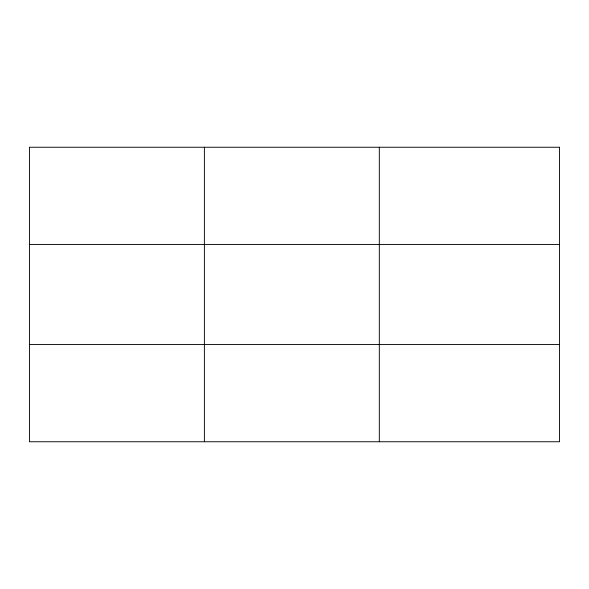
<?xml version="1.0" encoding="UTF-8"?>
<svg xmlns="http://www.w3.org/2000/svg" width="589" height="589" viewBox="0 0 589 589"><rect width="100%" height="100%" fill="white"/><g stroke="black" fill="none" stroke-linecap="round" stroke-linejoin="round"><path stroke-width="0.88" d="M204.383 441.75L204.383 147.25M379.316 441.75L379.316 147.25M29.45 244.435L559.55 244.435M29.45 344.565L559.55 344.565M559.55 147.25L29.45 147.25L29.45 441.75L559.55 441.75L559.55 147.25"/></g></svg>
